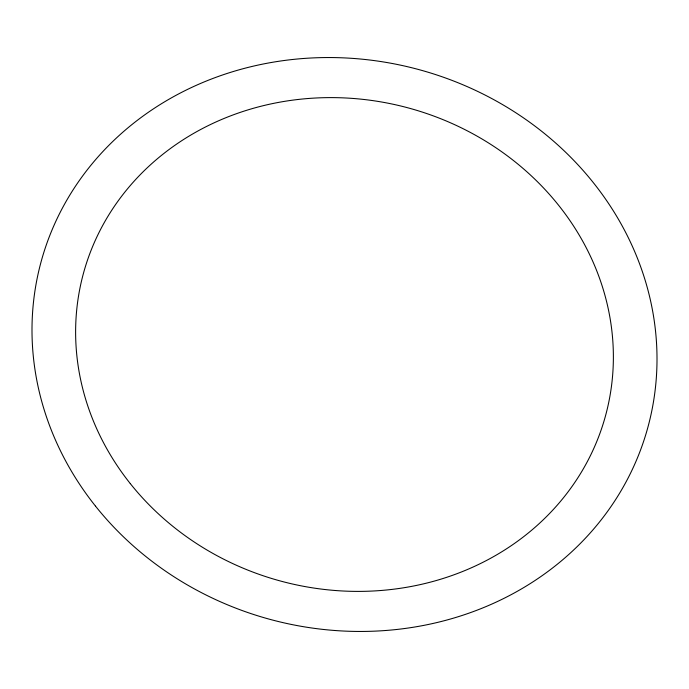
<?xml version="1.0" encoding="UTF-8"?>
<svg xmlns="http://www.w3.org/2000/svg" width="689" height="689" viewBox="0 0 689 689"><rect width="100%" height="100%" fill="white"/><g stroke="black" fill="none" stroke-linecap="round" stroke-linejoin="round"><path stroke-width="1.03" d="M95.538 506.165A314.477 284.781 15.3 0 0 632.554 468.985A314.477 284.781 15.3 0 0 305.408 58.35A314.477 284.781 15.3 0 0 95.538 506.165M130.29 483.6A270.579 245.026 15.3 0 0 592.342 451.605A270.579 245.026 15.3 0 0 310.868 98.303A270.579 245.026 15.3 0 0 130.29 483.6"/></g></svg>
